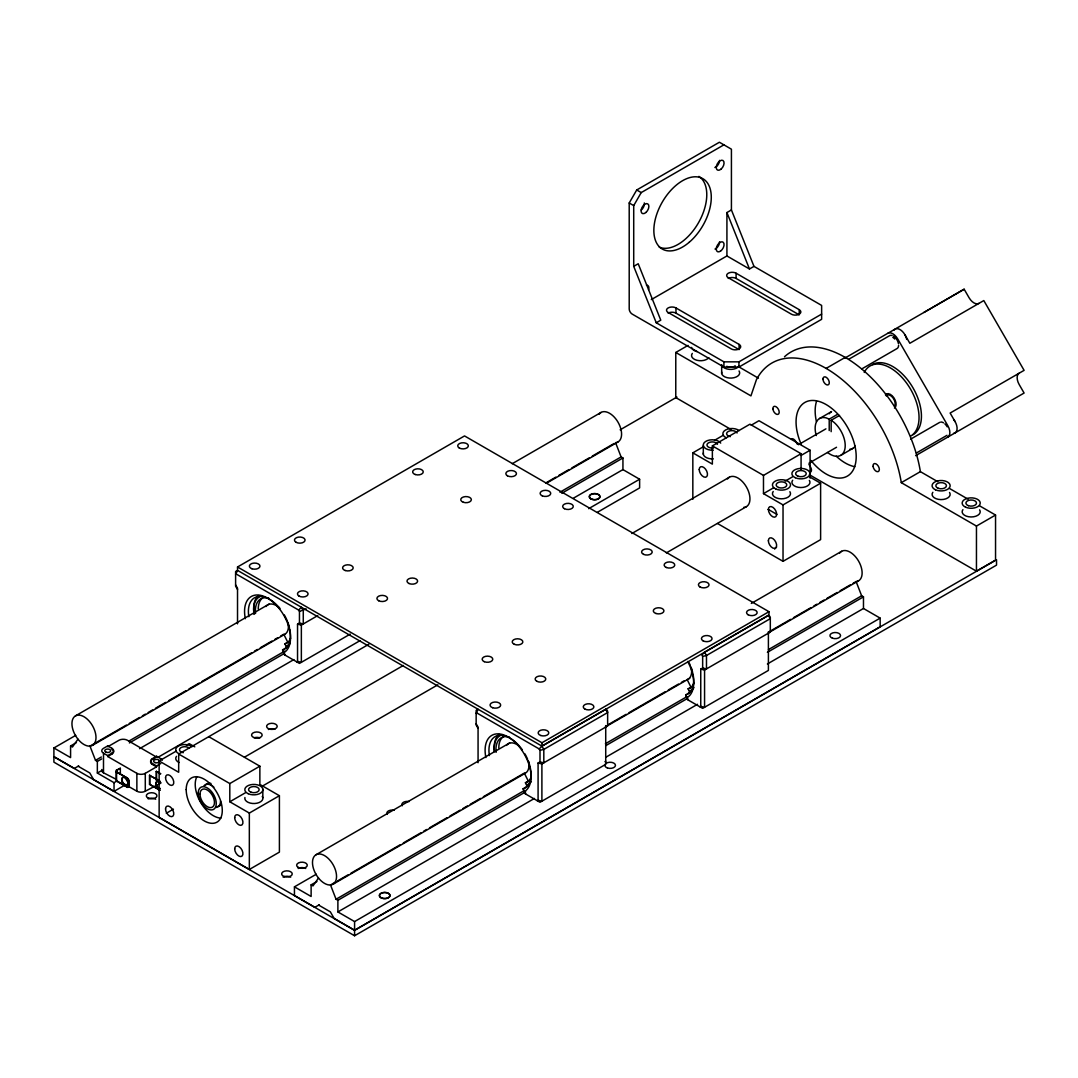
<?xml version="1.0" encoding="UTF-8"?>
<svg xmlns="http://www.w3.org/2000/svg" width="1078" height="1078" viewBox="0 0 1078 1078"><rect width="100%" height="100%" fill="white"/><g stroke="black" fill="none" stroke-linecap="round" stroke-linejoin="round"><path stroke-width="1.5" d="M688.047 345.391L675.785 352.466L675.771 397.58L730.978 429.448M976.452 571.178L976.466 526.064L995.546 515.041L995.546 560.156L976.452 571.178L809.416 474.738M235.61 574.601L237.524 570.383L237.524 566.988L464.537 435.93L768.978 611.698L768.978 615.08L541.964 746.138L237.524 570.383L235.61 571.488L235.61 586.189L237.524 589.504M476.153 713.474L478.066 709.257L476.153 710.362L476.153 725.063L478.066 728.378M127.581 784.811L127.891 782.224L125.668 778.356A4.46 2.574 60 0 0 121.693 779.583A4.46 2.574 60 0 0 125.668 785.404L127.379 785.107M629.202 203.001L636.721 189.984L719.403 142.242L731.423 149.195L731.423 209.954L753.98 266.374L821.638 305.424L821.638 319.317L738.942 367.059L723.917 367.059L632.207 314.102A4.258 2.452 60 0 1 629.202 308.901L629.202 203.001L633.716 205.602L633.716 266.36L656.259 322.78L723.917 361.844L738.942 361.844L821.638 314.102M633.716 205.602L641.221 192.585L723.917 144.843M77.953 739.158L72.428 747.027L70.582 745.976L70.582 757.605L53.9 747.97L53.9 762.159L354.581 935.758L996.53 565.128L996.53 559.711L354.581 930.327L53.9 756.729M318.495 878.044L312.97 885.914L311.124 884.849L311.124 896.478L294.442 886.844L294.442 895.522L314.87 907.326L319.25 904.792M299.455 623.044L299.455 611.455L298.66 610.081L301.355 607.237L303.268 610.539L303.268 623.96L299.455 623.044L297.541 624.149L297.541 661.407L296.746 661.865M538.084 763.022L539.997 761.917L539.997 750.328L539.202 748.954L541.897 746.111L605.728 709.257L606.847 709.903L607.642 711.264L607.642 725.979L541.897 763.938L538.084 763.022L538.084 800.28L537.289 800.738M700.754 669.115L704.567 670.017L770.312 632.072L770.312 617.357L769.517 615.983L768.398 615.336L704.567 652.19L701.872 655.047L702.654 656.421L702.654 668.01L700.754 669.115L700.754 706.36L699.959 706.818M127.083 785.283L128.201 782.049L125.964 778.181A4.46 2.574 60 0 0 121.989 779.407A4.46 2.574 60 0 0 125.964 785.229L126.719 785.31M633.716 266.36L638.216 263.76L660.774 320.179L656.259 322.78M651.301 299.603L726.922 255.958L726.922 212.555L731.423 209.954M726.922 255.958L749.466 268.974L753.98 266.374M75.46 715.873L269.096 604.084M512.239 463.702L601.052 412.429M53.9 747.97L75.743 735.358M306.165 608.868L299.455 611.455M70.582 745.976L76.417 742.607M620.16 429.812L676.93 397.041M126.382 725.09L89.986 746.111A17.005 9.823 60 0 1 71.943 723.661A17.005 9.823 60 0 1 89.986 722.058A17.005 9.823 60 0 1 89.986 746.111L95.511 760.367L97.343 761.418L101.709 758.899M129.293 723.405L139.48 717.53M142.39 715.846L145.301 714.162M148.212 712.491L152.591 709.957M155.501 708.286L165.689 702.398M168.599 700.713L186.076 690.634M188.987 688.95L199.174 683.061M202.085 681.377L251.592 652.81M254.502 651.125L257.413 649.441M260.324 647.757L271.966 641.033M274.877 639.362L277.801 637.677M280.711 635.993L283.622 634.309M545.684 483.011L555.871 477.123M558.781 475.438L568.982 469.563M571.892 467.879L589.356 457.8M592.267 456.115L614.11 443.503M92.479 745.343L284.659 634.39M546.721 483.079L618.058 441.899M297.541 624.149L301.355 625.065L317.781 615.578M111.91 753.199L107.706 755.624L107.706 756.5L111.91 754.074L111.91 753.199A5.956 3.436 0 0 0 111.91 748.334L107.706 745.909L103.501 748.334A5.956 3.436 0 0 0 103.501 753.199L103.501 772.818L116.451 779.434M287.826 646.813L285.966 646.032L284.875 643.862L287.745 642.205L283.918 634.538L284.915 634.228A17.005 9.823 60 0 0 288.028 622.612M78.694 765.919L74.328 768.439L53.9 756.648M350.229 634.107L299.455 663.415L284.269 654.656L282.584 649.845L288.378 646.49M95.511 760.367L101.332 756.999M128.996 741.031L284.781 651.085M559.954 492.215L621.103 456.924L622.936 457.975L622.936 469.604L573.429 498.184M129.373 742.931L283.703 653.834M561.786 493.279L622.936 457.975M97.343 761.418L97.343 773.047L101.709 770.527M139.574 748.671L293.903 659.574M120.332 774.22L120.332 768.264L116.572 770.433L116.572 780.755L127.406 787.007A2.129 1.226 60 0 0 128.902 786.145L128.902 780.674A2.129 1.226 60 0 0 127.406 778.073L116.572 771.821M826.125 368.406L845.206 357.397M844.936 358.058L964.15 289.214L969.068 297.73A9.823 5.673 60 0 0 978.905 303.403M923.873 312.472L964.15 289.214M160.77 763.534L156.566 765.959L156.566 766.822L152.362 764.396L152.362 763.534A5.956 3.436 0 0 1 152.362 758.669L156.566 756.244L160.77 758.669A5.956 3.436 0 0 1 162.32 760.206M155.165 757.915L152.362 759.532L152.362 758.669M97.343 773.047L114.039 782.682L116.95 781.011M157.711 757.47L360.079 640.628M588.669 508.668L639.618 479.238L639.618 487.916L597.401 512.293M848.885 359.176L889.714 335.608A7.438 4.299 60 0 1 892.099 335.487M116.154 771.915L127.406 778.073M208.755 736.678L259.865 766.188L259.865 784.42L279.404 795.712L279.404 852.119L249.341 869.488L159.14 817.407L159.14 760.987L176.32 751.07M186.346 745.275L189.202 743.631L194.795 746.852M692.831 499.303L692.831 452.841L702.95 446.993M714.512 440.323L723.176 435.31M120.332 768.264L116.154 770.325L116.154 780.863L127.096 787.183A2.129 1.226 60 0 0 128.605 786.32L128.902 780.674M78.155 766.242L89.784 772.953L93.597 779.569L114.039 791.373L125.681 784.636M107.706 756.5L136.866 773.344A5.956 3.436 0 0 0 145.287 773.344L156.566 766.822M159.14 760.987L178.678 772.266L178.678 754.048L368.824 644.267M692.831 452.841L712.369 464.119L712.369 445.888L749.951 424.193L801.075 453.703L801.075 470.277M751.245 425.19L758.979 420.716L810.09 450.227L810.09 478.106M149.505 775.378L159.571 780.849L149.505 775.378L149.505 784.312L159.274 789.958A3.194 1.846 60 0 0 159.854 790.201M156.27 780.418L156.27 771.471L160.757 773.721M861.982 368.797L896.963 348.598A7.438 4.299 60 0 0 898.594 345.297M149.505 784.312L159.571 789.783A3.194 1.846 60 0 0 160.15 790.039M122.286 782.803L136.866 791.212A5.956 3.436 0 0 0 145.287 791.212L160.77 783.14M819.549 418.507L831.583 411.567A21.264 12.276 60 0 0 829.198 413.79M816.289 435.552A21.264 12.276 60 0 1 826.287 417.914L829.211 419.153L837.593 414.316M244.477 757.174L403.361 665.449M631.856 533.516L729.442 477.177M831.151 431.672L831.151 420.272L839.533 415.434M798.434 444.715L825.91 428.855M166.295 813.27L173.45 809.133M178.678 754.048L229.803 783.558L259.865 766.188M712.369 445.888L763.48 475.398L801.075 453.703M801.075 455.442L810.09 450.227M809.066 463.122L836.541 447.262M229.803 783.558L229.803 801.776L245.541 792.694M763.48 475.398L763.48 493.63L773.6 487.782M785.161 481.111L792.397 476.934M262.938 785.795L437.857 684.799M666.352 552.893L746.461 506.633M840.813 455.334L852.846 448.394M229.803 801.776L249.341 813.068L279.404 795.712M763.48 493.63L783.032 504.908L820.614 483.214L820.614 539.633L783.032 561.328L717.557 523.531M910.6 439.164L939.76 422.333M916.394 453.003L947.01 435.323M915.653 455.657L1024.1 393.039L1019.182 384.536A9.823 5.673 60 0 1 1019.182 373.177M937.725 481.664L920.383 471.652L901.289 482.661L976.466 526.064M316.002 854.76L509.638 742.958M751.326 603.424L841.595 551.316M237.524 566.988L541.964 742.755L768.978 611.698M294.442 886.844L316.285 874.231M311.124 884.849L316.959 881.481M334.894 882.464L330.528 884.984A17.005 9.823 60 0 1 312.485 862.535A17.005 9.823 60 0 1 330.528 860.931A17.005 9.823 60 0 1 330.528 884.984L336.053 899.241L337.886 900.292L525.7 791.858M337.805 880.78L347.992 874.891M350.902 873.22L400.41 844.64M403.32 842.956L420.797 832.863M423.708 831.192L426.618 829.508M429.529 827.823L446.993 817.744M449.903 816.059L460.104 810.171M463.014 808.487L467.38 805.967M470.291 804.282L480.478 798.407M483.389 796.723L524.164 773.182M608.598 724.429L626.075 714.35M628.986 712.666L665.382 691.658M668.293 689.974L678.493 684.085M681.404 682.401L684.314 680.73M768.749 631.977L790.592 619.365M793.502 617.681L810.979 607.601M813.89 605.917L816.801 604.232M819.711 602.548L824.077 600.028M826.988 598.344L837.188 592.469M840.099 590.784L850.286 584.896M853.197 583.225L856.107 581.541A17.005 9.823 60 0 0 858.6 561.126A17.005 9.823 60 0 0 839.681 553.081M333.021 884.216L525.202 773.263M605.27 727.03L689.718 678.278M768.331 632.88L858.6 580.772M528.368 785.687L526.509 784.905L525.417 782.736L529.797 780.62M691.038 691.766L689.165 690.985L688.087 688.829L692.453 686.699M605.728 725.588L605.728 764.342L539.997 802.288L524.811 793.529L523.126 788.719L528.921 785.363M768.398 631.668L768.398 670.422L702.654 708.381L687.481 699.622L685.783 694.798L691.591 691.456M336.053 899.241L523.868 790.807M605.405 743.739L686.929 696.657M768.466 649.589L861.645 595.797L863.478 596.848L863.478 608.491L767.388 663.967M605.782 745.639L687.306 698.557M767.388 652.325L863.478 596.848M337.886 900.292L337.886 911.934L534.445 798.448M605.782 757.268L697.506 704.311M604.947 761.674L605.728 761.216M337.886 911.934L354.581 921.569L880.16 618.125L880.16 626.803L354.581 930.247L334.14 918.443L330.326 911.826L318.697 905.116M284.875 643.862L286.384 643.391A25.683 14.822 60 0 0 290.615 638.176M285.966 646.032L287.61 645.52A28.136 16.237 60 0 0 289.847 643.741M283.379 652.891L283.77 652.769A32.488 18.757 60 0 0 273.475 602.44A32.488 18.757 60 0 0 245.339 618.678M688.087 688.829L689.597 688.357A25.683 14.822 60 0 0 693.814 683.142M689.165 690.985L690.823 690.486A28.136 16.237 60 0 0 693.976 687.548M686.592 697.843L686.982 697.722A32.488 18.757 60 0 0 687.67 661.434M525.417 782.736L526.926 782.278A25.683 14.822 60 0 0 531.158 777.049M526.509 784.905L528.153 784.393A28.136 16.237 60 0 0 531.319 781.469M523.935 791.764L524.312 791.643A32.488 18.757 60 0 0 514.017 741.314A32.488 18.757 60 0 0 485.882 757.565M702.654 656.421L706.481 655.505L770.312 618.651L768.398 615.336M539.997 750.328L543.811 749.412L607.642 712.558L605.728 709.257M702.654 668.01L706.481 668.926L706.481 655.505L704.567 652.19M700.754 706.36L704.567 707.276L704.567 670.017M297.541 661.407L301.355 662.31L301.355 625.065M539.997 761.917L543.811 762.833L543.811 749.412L541.897 746.111M538.084 800.28L541.897 801.197L541.897 763.938M636.721 189.984L641.221 192.585M799.229 309.682A5.525 3.194 0 0 1 799.229 314.197A5.525 3.194 0 0 1 791.414 314.197L728.27 277.733A5.525 3.194 0 0 1 728.27 273.219A5.525 3.194 0 0 1 736.085 273.219L799.229 309.682L799.229 314.884L736.085 278.434A5.525 3.194 0 0 0 728.27 278.434M739.09 344.394A5.525 3.194 0 0 1 739.09 348.908A5.525 3.194 0 0 1 731.275 348.908L668.131 312.458A5.525 3.194 0 0 1 668.131 307.944A5.525 3.194 0 0 1 675.96 307.944L739.09 344.394L739.09 349.609L675.96 313.146A5.525 3.194 0 0 0 668.131 313.146M739.67 367.329L758.454 378.189M949.287 488.347L968.084 499.195M979.646 505.865L995.546 515.041M675.785 352.466L750.935 395.882L756.379 379.82A108.501 62.645 60 0 1 834.857 374.026A108.501 62.645 60 0 1 901.289 482.661M809.443 476.772L820.614 483.214M768.237 509.395L776.968 514.435M622.936 469.604L639.618 479.238M863.478 608.491L880.16 618.125M236.405 574.143L298.66 610.081M476.948 713.016L539.202 748.954M152.362 763.534L156.566 765.959M156.27 771.471L160.46 773.883M157.967 781.038L160.757 782.655M157.657 781.213L160.46 782.83M103.501 753.199L107.706 755.624M831.151 420.272L834.076 422.401A21.264 12.276 60 0 1 844.856 449.162A21.264 12.276 60 0 1 827.567 452.504M904.927 334.759L909.845 343.276L983.81 300.573L1024.1 370.347L950.136 413.049L955.054 421.565M797.343 444.257L795.685 441.387A4.258 2.452 60 0 0 791.427 438.935M808.918 464.308L810.575 467.165A4.258 2.452 60 0 1 810.575 472.083M476.153 723.783L478.066 727.084L478.066 762.712M235.61 584.896L237.524 588.211L237.524 623.839M690.958 687.171L687.131 679.504L688.128 679.194A17.005 9.823 60 0 0 691.241 667.578M685.783 694.798L688.478 700.188M528.287 781.078L524.46 773.411L525.458 773.115A17.005 9.823 60 0 0 528.57 761.486M523.126 788.719L525.808 794.109M282.584 649.845L285.266 655.235M726.922 212.555L749.466 268.974M856.107 581.541L861.645 595.797M621.103 456.924L615.565 442.667A17.005 9.823 60 0 0 618.058 422.253A17.005 9.823 60 0 0 599.139 414.208M829.211 419.153L829.211 430.54M783.032 504.908L783.032 561.328M738.942 361.844L738.942 367.059M736.085 273.219L736.085 278.434M723.917 361.844L723.917 367.059M721.667 373.446L721.667 364.768A9.042 5.215 0 0 0 729.294 369.35A9.042 5.215 0 0 0 738.929 366.291M703.314 445.578L703.314 454.256M675.96 307.944L675.96 313.146M541.964 742.755L541.964 746.138M354.581 921.569L354.581 935.758M262.83 789.056L262.83 797.733M249.341 813.068L249.341 869.488M156.566 756.244L156.566 757.106L127.406 740.263A5.956 3.436 0 0 0 118.984 740.263L107.706 746.771L107.706 745.909M156.566 771.296L156.566 778.747M149.802 775.203L149.802 784.137M145.287 773.344L145.287 791.212M136.866 773.344L136.866 791.212M114.039 782.682L114.039 791.373M111.91 748.334L111.91 749.21A5.956 3.436 0 0 1 111.91 754.074M698.894 176.401A40.614 23.446 -60 0 1 698.827 222.162A40.614 23.446 -60 0 1 659.264 247.172M644.307 202.947A5.525 3.194 -60 0 1 641.235 210.035M719.552 241.809A5.525 3.194 -60 0 1 715.024 249.045M719.552 160.393A5.525 3.194 -60 0 1 714.876 167.508M646.477 285.198A5.525 3.194 -60 0 1 648.592 289.874M801.21 444.311A42.527 24.551 60 0 1 819.563 401.595A42.527 24.551 60 0 1 855.838 461.761A42.527 24.551 60 0 1 810.966 460.508M854.8 466.693A42.527 24.551 60 0 1 836.232 456.183M816.45 421.714A42.527 24.551 60 0 1 816.531 401.299M784.501 356.764A108.501 62.645 60 0 1 862.562 369.714A108.501 62.645 60 0 1 920.383 471.652M947.831 437.075A9.823 5.673 60 0 0 947.831 425.729L897.718 338.923A9.823 5.673 60 0 0 887.881 333.25M892.8 337.36A5.403 3.113 60 0 1 894.713 339.044M872.547 364.553A40.506 23.379 60 0 1 913.053 387.945A40.506 23.379 60 0 1 913.053 434.704M953.612 419.45A9.823 5.673 60 0 1 953.612 433.356M893.999 330.111A9.823 5.673 60 0 1 900.925 330.164A9.823 5.673 60 0 1 906.733 339.395M844.99 358.017A9.823 5.673 60 0 1 846.432 357.573M885.442 394.844A8.098 4.676 60 0 1 893.878 397.782A8.098 4.676 60 0 1 894.444 408.036M864.233 372.462A40.506 23.379 60 0 1 906.625 383.135A40.506 23.379 60 0 1 910.654 436.091M886.264 395.882A6.751 3.894 60 0 1 892.786 397.62A6.751 3.894 60 0 1 894.524 406.163M940.865 422.037A7.438 4.299 60 0 1 943.519 422.832M944.867 423.856A7.438 4.299 60 0 1 947.198 426.834M893.473 336.107A7.438 4.299 60 0 1 898.446 343.626M103.501 772.818A5.956 3.436 0 0 1 101.952 769.503M152.362 764.396A5.956 3.436 0 0 1 151.405 760.246M159.867 788.544A3.827 2.21 60 0 1 155.811 783.49A3.827 2.21 60 0 1 159.867 783.127M160.177 788.368A3.827 2.21 60 0 1 156.202 784.178A3.827 2.21 60 0 1 158.816 781.752M159.517 782.264A3.827 2.21 60 0 1 160.177 782.951M127.096 778.235A2.129 1.226 60 0 1 128.605 780.849M159.274 781.024A3.194 1.846 60 0 1 159.854 781.442M708.852 357.613A9.042 5.215 0 0 1 696.954 360.295A9.042 5.215 0 0 1 692.305 353.422M696.954 351.617A9.042 5.215 0 0 1 691.604 347.412M739.063 370.98A9.042 5.215 0 0 1 731.652 378.055A9.042 5.215 0 0 1 721.708 372.085M735.169 365.806A5.309 3.072 0 0 1 726.788 366.304M949.543 492.484A9.042 5.215 0 0 1 940.946 499.599A9.042 5.215 0 0 1 932.847 492.296M979.606 509.854A9.042 5.215 0 0 1 971.009 516.968A9.042 5.215 0 0 1 962.91 509.651M855.231 446.171A21.264 12.276 60 0 1 849.733 449.351M268.382 729.483A5.309 3.072 0 0 1 274.836 729.227M254.556 737.702A5.309 3.072 0 0 1 259.852 737.918M148.198 798.865A5.309 3.072 0 0 1 155.69 799.243M298.188 868.491A5.309 3.072 0 0 1 305.707 868.477M283.164 877.169A5.309 3.072 0 0 1 290.683 877.169M402.35 805.738A5.309 3.072 0 0 1 403.334 802.369A5.309 3.072 0 0 1 409.088 801.601M387.271 814.348A5.309 3.072 0 0 1 388.376 810.993A5.309 3.072 0 0 1 394.171 810.306M494.452 751.177A29.766 17.181 60 0 1 499.114 734.441M494.371 751.649A28.136 16.237 60 0 1 502.685 734.63M496.082 752.377A25.683 14.822 60 0 1 509.382 737.069M498.791 747.889A25.683 14.822 60 0 1 503.049 736.867M506.539 745.424A17.005 9.823 60 0 1 519.044 745.909M489.399 755.57A29.766 17.181 60 0 1 498.521 735.398A29.766 17.181 60 0 1 522.358 749.884M524.865 753.805A29.766 17.181 60 0 1 527.641 759.37M528.207 760.772A29.766 17.181 60 0 1 530.996 773.276M531.036 774.556A29.766 17.181 60 0 1 524.865 788.18M689.004 662.633A29.766 17.181 60 0 1 690.311 665.449M690.877 666.864A29.766 17.181 60 0 1 692.669 672.537M692.979 673.939A29.766 17.181 60 0 1 687.535 694.259M254.098 613.665A29.766 17.181 60 0 1 258.572 595.568M254.031 614.379A28.136 16.237 60 0 1 262.143 595.757M255.54 613.503A25.683 14.822 60 0 1 268.84 598.196M258.248 609.016A25.683 14.822 60 0 1 262.506 597.994M265.996 606.55A17.005 9.823 60 0 1 279.525 607.884M248.856 616.697A29.766 17.181 60 0 1 257.063 596.727A29.766 17.181 60 0 1 279.97 608.558M284.322 614.932A29.766 17.181 60 0 1 287.098 620.483M287.664 621.898A29.766 17.181 60 0 1 289.456 627.585M289.766 628.973A29.766 17.181 60 0 1 284.322 649.306M179.123 762.51A9.042 5.215 0 0 1 176.496 756.352M183.247 752.7A5.309 3.072 0 0 1 180.646 747.822A5.309 3.072 0 0 1 189.445 748.307M179.123 753.832A9.042 5.215 0 0 1 178.503 746.003A9.042 5.215 0 0 1 192.046 746.663M262.264 796.413A9.042 5.215 0 0 1 254.853 803.501A9.042 5.215 0 0 1 244.922 797.531M205.453 785.121A12.761 7.371 60 0 1 210.924 783.423M221.071 804.552A12.761 7.371 60 0 1 217.769 806.465M220.882 818.121A25.508 14.728 60 0 1 200.508 802.207A25.508 14.728 60 0 1 196.91 776.591M203.715 786.118A12.761 7.371 60 0 1 213.862 787.129M220.545 801.048A12.761 7.371 60 0 1 216.045 807.462M809.362 480.424A9.042 5.215 0 0 1 800.765 487.539A9.042 5.215 0 0 1 792.667 480.236M713.286 458.864A9.042 5.215 0 0 1 703.355 452.895M713.515 447.99A5.309 3.072 0 0 1 707.114 445.713A5.309 3.072 0 0 1 711.062 442.007A5.309 3.072 0 0 1 717.463 444.284M713.286 450.186A9.042 5.215 0 0 1 703.435 446.022A9.042 5.215 0 0 1 709.742 439.986A9.042 5.215 0 0 1 720.71 443.098M730.372 436.63A5.309 3.072 0 0 1 728.243 431.456A5.309 3.072 0 0 1 737.069 432.979M726.249 437.762A9.042 5.215 0 0 1 725.642 429.933A9.042 5.215 0 0 1 739.171 430.607M789.891 491.703A9.042 5.215 0 0 1 781.294 498.818A9.042 5.215 0 0 1 773.195 491.514M774.732 549.039A7.02 4.056 0 0 1 776.524 547.206M727.515 478.942A17.005 9.823 60 0 1 746.542 487.175A17.005 9.823 60 0 1 743.672 507.415M689.273 242.227A40.614 23.446 -60 0 0 703.395 179.002A40.614 23.446 -60 0 0 655.033 220.33A40.614 23.446 -60 0 0 689.273 242.227M645.991 212.42A5.525 3.194 -60 0 0 647.743 203.863A5.525 3.194 -60 0 0 641.208 209.658A5.525 3.194 -60 0 0 645.991 212.42M720.562 251.093A5.525 3.194 -60 0 0 723.325 242.361A5.525 3.194 -60 0 0 716.587 247.051A5.525 3.194 -60 0 0 720.562 251.093M721.169 169.017A5.525 3.194 -60 0 0 722.92 160.46A5.525 3.194 -60 0 0 716.385 166.255A5.525 3.194 -60 0 0 721.169 169.017M822.972 379.079A4.46 2.574 60 0 0 827.715 384.967A4.46 2.574 60 0 0 827.715 378.661A4.46 2.574 60 0 0 822.972 379.079M873.072 466.437A4.46 2.574 60 0 0 878.193 471.598A4.46 2.574 60 0 0 877.29 464.847A4.46 2.574 60 0 0 873.072 466.437M772.913 409.007A4.46 2.574 60 0 0 777.952 414.383A4.46 2.574 60 0 0 777.278 407.727A4.46 2.574 60 0 0 772.913 409.007M106.223 752.255A2.978 1.725 0 0 0 110.684 750.773A2.978 1.725 0 0 0 106.223 749.277A2.978 1.725 0 0 0 106.223 752.255M155.084 762.591A2.978 1.725 0 0 0 159.544 761.095A2.978 1.725 0 0 0 155.084 759.613A2.978 1.725 0 0 0 155.084 762.591M935.475 489.789A9.042 5.215 0 0 0 950.055 486.488A9.042 5.215 0 0 0 937.833 480.855A9.042 5.215 0 0 0 935.475 489.789M938.332 488.321A5.309 3.072 0 0 0 946.444 485.801A5.309 3.072 0 0 0 938.601 483.011A5.309 3.072 0 0 0 938.332 488.321M965.551 507.145A9.042 5.215 0 0 0 980.131 503.857A9.042 5.215 0 0 0 967.896 498.211A9.042 5.215 0 0 0 965.551 507.145M968.408 505.676A5.309 3.072 0 0 0 976.506 503.156A5.309 3.072 0 0 0 968.664 500.367A5.309 3.072 0 0 0 968.408 505.676M268.948 728.903A5.309 3.072 0 0 0 277.194 726.545A5.309 3.072 0 0 0 269.527 723.607A5.309 3.072 0 0 0 268.948 728.903M253.869 737.568A5.309 3.072 0 0 0 262.156 735.263A5.309 3.072 0 0 0 254.556 732.272A5.309 3.072 0 0 0 253.869 737.568M148.575 798.313A5.309 3.072 0 0 0 156.916 796.063A5.309 3.072 0 0 0 149.37 793.017A5.309 3.072 0 0 0 148.575 798.313M298.215 867.413A5.309 3.072 0 0 0 307.095 866.011A5.309 3.072 0 0 0 300.56 862.265A5.309 3.072 0 0 0 298.215 867.413M284.269 876.562A5.309 3.072 0 0 0 292.246 873.908A5.309 3.072 0 0 0 284.269 871.253A5.309 3.072 0 0 0 284.269 876.562M345.216 570.518A5.309 3.072 0 0 0 353.193 567.863A5.309 3.072 0 0 0 345.216 565.209A5.309 3.072 0 0 0 345.216 570.518M296.005 542.261A5.309 3.072 0 0 0 304.899 540.886A5.309 3.072 0 0 0 298.39 537.127A5.309 3.072 0 0 0 296.005 542.261M299.01 596.067A5.309 3.072 0 0 0 307.904 594.692A5.309 3.072 0 0 0 301.395 590.933A5.309 3.072 0 0 0 299.01 596.067M252.009 568.78A5.309 3.072 0 0 0 259.973 566.125A5.309 3.072 0 0 0 252.009 563.471A5.309 3.072 0 0 0 252.009 568.78M459.268 447.99A5.309 3.072 0 0 0 468.162 446.615A5.309 3.072 0 0 0 461.654 442.856A5.309 3.072 0 0 0 459.268 447.99M463.378 502.294A5.309 3.072 0 0 0 471.356 499.64A5.309 3.072 0 0 0 463.378 496.985A5.309 3.072 0 0 0 463.378 502.294M415.273 474.522A5.309 3.072 0 0 0 423.25 471.868A5.309 3.072 0 0 0 415.273 469.213A5.309 3.072 0 0 0 415.273 474.522M507.388 475.775A5.309 3.072 0 0 0 516.281 474.401A5.309 3.072 0 0 0 509.759 470.641A5.309 3.072 0 0 0 507.388 475.775M536.696 681.215A5.309 3.072 0 0 0 545.589 679.841A5.309 3.072 0 0 0 539.081 676.081A5.309 3.072 0 0 0 536.696 681.215M540.806 735.519A5.309 3.072 0 0 0 548.783 732.865A5.309 3.072 0 0 0 540.806 730.21A5.309 3.072 0 0 0 540.806 735.519M492.7 707.747A5.309 3.072 0 0 0 500.677 705.093A5.309 3.072 0 0 0 492.7 702.425A5.309 3.072 0 0 0 492.7 707.747M584.802 709.001A5.309 3.072 0 0 0 593.695 707.613A5.309 3.072 0 0 0 587.187 703.867A5.309 3.072 0 0 0 584.802 709.001M699.972 586.958A5.309 3.072 0 0 0 708.866 585.583A5.309 3.072 0 0 0 702.344 581.824A5.309 3.072 0 0 0 699.972 586.958M748.078 614.729A5.309 3.072 0 0 0 756.972 613.355A5.309 3.072 0 0 0 750.463 609.596A5.309 3.072 0 0 0 748.078 614.729M655.963 613.49A5.309 3.072 0 0 0 663.94 610.822A5.309 3.072 0 0 0 655.963 608.167A5.309 3.072 0 0 0 655.963 613.49M702.977 640.777A5.309 3.072 0 0 0 711.871 639.402A5.309 3.072 0 0 0 705.362 635.643A5.309 3.072 0 0 0 702.977 640.777M409.034 583.521A5.309 3.072 0 0 0 417.563 581.514A5.309 3.072 0 0 0 410.287 578.253A5.309 3.072 0 0 0 409.034 583.521M514.327 644.307A5.309 3.072 0 0 0 522.803 642.232A5.309 3.072 0 0 0 515.459 639.025A5.309 3.072 0 0 0 514.327 644.307M484.291 661.676A5.309 3.072 0 0 0 492.74 659.574A5.309 3.072 0 0 0 485.356 656.394A5.309 3.072 0 0 0 484.291 661.676M378.701 600.756A5.309 3.072 0 0 0 387.433 599.072A5.309 3.072 0 0 0 380.547 595.541A5.309 3.072 0 0 0 378.701 600.756M666.366 567.5A5.309 3.072 0 0 0 674.734 565.29A5.309 3.072 0 0 0 667.242 562.204A5.309 3.072 0 0 0 666.366 567.5M643.579 554.375A5.309 3.072 0 0 0 652.15 552.435A5.309 3.072 0 0 0 644.967 549.12A5.309 3.072 0 0 0 643.579 554.375M564.441 508.708A5.309 3.072 0 0 0 573.173 507.024A5.309 3.072 0 0 0 566.3 503.493A5.309 3.072 0 0 0 564.441 508.708M542.261 495.853A5.309 3.072 0 0 0 550.696 493.737A5.309 3.072 0 0 0 543.299 490.571A5.309 3.072 0 0 0 542.261 495.853M832.432 638.189A5.309 3.072 0 0 0 840.557 635.683A5.309 3.072 0 0 0 832.728 632.88A5.309 3.072 0 0 0 832.432 638.189M607.399 767.954A5.309 3.072 0 0 0 615.471 765.393A5.309 3.072 0 0 0 607.601 762.631A5.309 3.072 0 0 0 607.399 767.954M381.922 898.136A5.309 3.072 0 0 0 390.034 895.629A5.309 3.072 0 0 0 382.205 892.827A5.309 3.072 0 0 0 381.922 898.136M381.329 897.92A5.309 3.072 0 0 0 389.899 895.98A5.309 3.072 0 0 0 382.703 892.665A5.309 3.072 0 0 0 381.329 897.92M591.889 499.316A5.309 3.072 0 0 0 600.015 496.796A5.309 3.072 0 0 0 592.186 494.007A5.309 3.072 0 0 0 591.889 499.316M590.825 498.804A5.309 3.072 0 0 0 599.678 497.349A5.309 3.072 0 0 0 593.062 493.657A5.309 3.072 0 0 0 590.825 498.804M251.066 792.236A5.309 3.072 0 0 0 259.165 789.716A5.309 3.072 0 0 0 251.322 786.927A5.309 3.072 0 0 0 251.066 792.236M248.209 793.704A9.042 5.215 0 0 0 262.789 790.417A9.042 5.215 0 0 0 250.568 784.771A9.042 5.215 0 0 0 248.209 793.704M165.527 808.945A5.848 3.382 60 0 0 171.725 816.652A5.848 3.382 60 0 0 171.725 808.392A5.848 3.382 60 0 0 165.527 808.945M165.527 777.696A5.848 3.382 60 0 0 171.725 785.404A5.848 3.382 60 0 0 171.725 777.144A5.848 3.382 60 0 0 165.527 777.696M186.198 789.635A25.508 14.728 60 0 0 213.255 823.296A25.508 14.728 60 0 0 213.255 787.21A25.508 14.728 60 0 0 186.198 789.635M234.681 817.623A5.848 3.382 60 0 0 240.879 825.344A5.848 3.382 60 0 0 240.879 817.07A5.848 3.382 60 0 0 234.681 817.623M234.681 848.871A5.848 3.382 60 0 0 240.879 856.579A5.848 3.382 60 0 0 240.879 848.319A5.848 3.382 60 0 0 234.681 848.871M198.231 793.098A12.761 7.371 60 0 0 211.76 809.928A12.761 7.371 60 0 0 211.76 791.899A12.761 7.371 60 0 0 198.231 793.098M200.023 794.149A10.201 5.889 60 0 0 210.857 807.611A10.201 5.889 60 0 0 210.857 793.179A10.201 5.889 60 0 0 200.023 794.149M798.151 476.26A5.309 3.072 0 0 0 806.25 473.727A5.309 3.072 0 0 0 798.421 470.938A5.309 3.072 0 0 0 798.151 476.26M795.294 477.716A9.042 5.215 0 0 0 809.874 474.428A9.042 5.215 0 0 0 797.653 468.782A9.042 5.215 0 0 0 795.294 477.716M778.693 487.539A5.309 3.072 0 0 0 786.792 485.019A5.309 3.072 0 0 0 778.949 482.216A5.309 3.072 0 0 0 778.693 487.539M775.837 488.994A9.042 5.215 0 0 0 790.417 485.706A9.042 5.215 0 0 0 778.195 480.06A9.042 5.215 0 0 0 775.837 488.994M768.371 540.725A5.848 3.382 60 0 0 774.57 548.433A5.848 3.382 60 0 0 774.57 540.159A5.848 3.382 60 0 0 768.371 540.725M768.371 509.476A5.848 3.382 60 0 0 774.57 517.184A5.848 3.382 60 0 0 774.57 508.91A5.848 3.382 60 0 0 768.371 509.476M699.218 469.55A5.848 3.382 60 0 0 705.416 477.258A5.848 3.382 60 0 0 705.416 468.984A5.848 3.382 60 0 0 699.218 469.55"/></g></svg>
